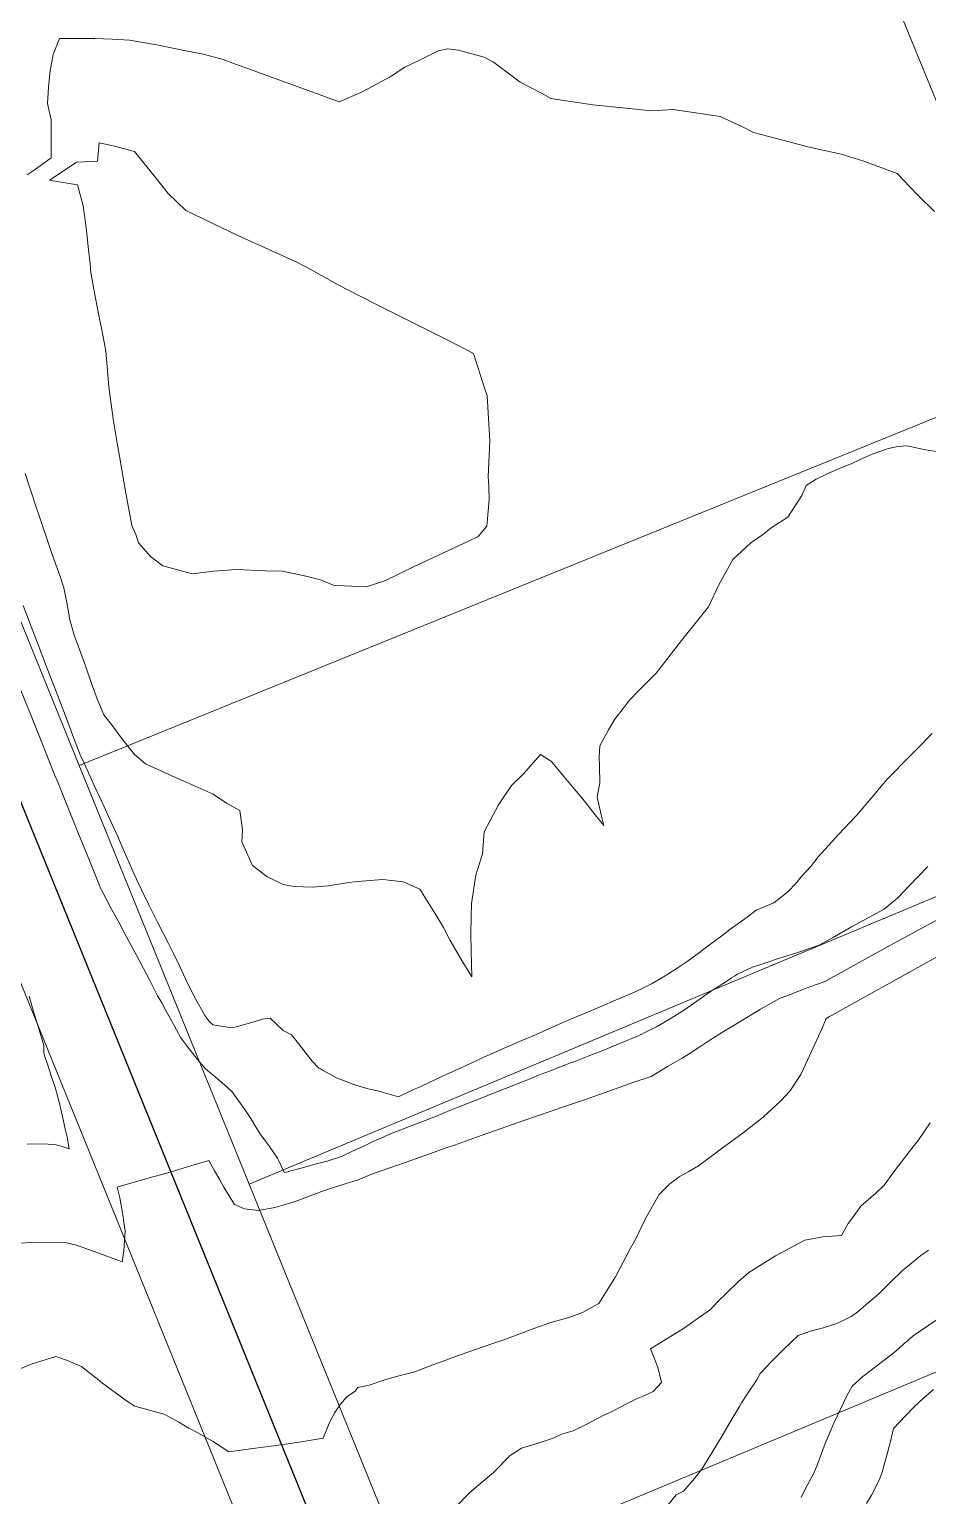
# Model space of a CAD drawing. Header units: inches. Extents: x 11351264 to 11356330, y 6702313 to 6706468.
# Drawn here: x 11351872.1 to 11352070.5, y 6704938.9 to 6705262.7 of the extents above; entities that cross this region are included whole.
import ezdxf

# ---------------------------------------------------------------- set-up
doc = ezdxf.new("R2010")
doc.units = ezdxf.units.IN
doc.header["$MEASUREMENT"] = 0
doc.layers.add('Shumate_Contours_clip1', color=7, linetype='Continuous', lineweight=0)
doc.layers.add('Shumate_Parcels_clip1', color=7, linetype='Continuous', lineweight=0)
doc.layers.add('Shumate_Streets_clip1', color=7, linetype='Continuous')

msp = doc.modelspace()

# ---------------------------------------------------------------- linework, layer by layer
at = {"layer": 'Shumate_Contours_clip1'}
for points, elevation in [([(11351871.61, 6705230.62), (11351872.91, 6705231.49), (11351875.01, 6705232.97), (11351876.9, 6705234.34), (11351876.9, 6705237.35), (11351876.9, 6705240.13), (11351876.88, 6705242.75), (11351876.09, 6705246.39), (11351876.31, 6705250), (11351876.67, 6705253.6), (11351877.37, 6705257.21), (11351878.75, 6705260.7), (11351882.63, 6705260.75), (11351886.55, 6705260.69), (11351890.41, 6705260.55), (11351894.24, 6705260.36), (11351900.23, 6705259.35), (11351906.32, 6705258.08), (11351910.56, 6705257.25), (11351914.88, 6705256.09), (11351917.63, 6705255.08), (11351920.92, 6705253.86), (11351926.96, 6705251.67), (11351931.5, 6705250.03), (11351936.1, 6705248.36), (11351940.5, 6705246.74), (11351945.3, 6705248.82), (11351947.99, 6705250.17), (11351951.76, 6705252.28), (11351955.01, 6705254.42), (11351958.27, 6705255.94), (11351962.43, 6705257.98), (11351964.53, 6705258.42), (11351966.92, 6705258.17), (11351972.59, 6705256.6), (11351974.64, 6705255.47), (11351980.51, 6705251.09), (11351985.36, 6705248.58), (11351987.27, 6705247.5), (11351996.53, 6705246.08), (11352003.83, 6705245.34), (11352005.95, 6705245.1), (11352009.54, 6705244.71), (11352014.28, 6705245.06), (11352024.71, 6705243.52), (11352029.79, 6705241.16), (11352032.07, 6705239.97), (11352038.79, 6705238.19), (11352044.05, 6705236.81), (11352051.4, 6705235.19), (11352056.19, 6705233.73), (11352063.81, 6705230.88), (11352066.65, 6705227.91), (11352068.32, 6705226.12), (11352072.01, 6705222.53)], 1452), ([(11352073.86, 6705169.26), (11352070.03, 6705169.85), (11352065.97, 6705170.78), (11352063.91, 6705170.59), (11352061.86, 6705170.17), (11352058.26, 6705168.95), (11352055.48, 6705167.68), (11352053.59, 6705166.82), (11352051.19, 6705165.85), (11352048.31, 6705164.55), (11352045.92, 6705163.4), (11352043.66, 6705161.99), (11352042.71, 6705159.78), (11352039.66, 6705155.02), (11352035.94, 6705152.64), (11352034.03, 6705151.07), (11352031.46, 6705149.31), (11352027.47, 6705145.66), (11352024.36, 6705140.03), (11352022.12, 6705135.23), (11352016.18, 6705127.78), (11352012.63, 6705123.24), (11352010.54, 6705120.55), (11352006.72, 6705116.74), (11352004.59, 6705114.54), (11352003.23, 6705112.77), (11352001.42, 6705110.4), (11352000.04, 6705108.04), (11351998.08, 6705104.53), (11351997.95, 6705102.06), (11351998.01, 6705100), (11351998.09, 6705096.37), (11351997.52, 6705093.14), (11351998.39, 6705089.26), (11351998.97, 6705086.95), (11351997.06, 6705089.26), (11351995.01, 6705091.93), (11351993.74, 6705093.5), (11351992.42, 6705095.03), (11351989.83, 6705098.14), (11351987.44, 6705101.06), (11351984.99, 6705102.56), (11351981.23, 6705098.32), (11351978.56, 6705095.73), (11351975.75, 6705091.51), (11351972.57, 6705085.51), (11351972.15, 6705080.66), (11351970.68, 6705075.95), (11351969.73, 6705069.66), (11351969.68, 6705066.77), (11351969.61, 6705063.06), (11351969.69, 6705059.11), (11351969.79, 6705056.34), (11351969.81, 6705053.48), (11351967.87, 6705056.73), (11351965.02, 6705061.53), (11351963.54, 6705064.36), (11351961.68, 6705067.59), (11351958.32, 6705072.88), (11351954.66, 6705074.44), (11351950.2, 6705074.99), (11351945.45, 6705074.61), (11351942.63, 6705074.32), (11351938.19, 6705073.56), (11351934.57, 6705073.31), (11351930.59, 6705073.41), (11351928.12, 6705073.86), (11351924.55, 6705075.67), (11351921.36, 6705078.09), (11351919.02, 6705083.3), (11351919.17, 6705085.98), (11351918.55, 6705090.2), (11351915.67, 6705091.85), (11351912.73, 6705093.82), (11351906.7, 6705096.49), (11351903.56, 6705097.89), (11351897.76, 6705100.51), (11351895.31, 6705102.6), (11351892.43, 6705106.18), (11351890.66, 6705108.62), (11351888.55, 6705111.35), (11351887.07, 6705114.9), (11351885.85, 6705118.31), (11351884.49, 6705122.17), (11351883.09, 6705126.03), (11351882.02, 6705128.93), (11351881.02, 6705132.31), (11351880.4, 6705136.15), (11351879.74, 6705139.41), (11351878.83, 6705142.11), (11351876.99, 6705147.21), (11351876.16, 6705149.67), (11351874.3, 6705155.06), (11351873.58, 6705157.2), (11351871.17, 6705164.64)], 1452), ([(11352071.53, 6705107.2), (11352068.08, 6705103.71), (11352065.05, 6705100.67), (11352063.16, 6705098.79), (11352061.61, 6705097.25), (11352060.22, 6705095.6), (11352058.66, 6705093.59), (11352054.76, 6705089.03), (11352050.85, 6705084.9), (11352046.35, 6705079.99), (11352044.64, 6705077.77), (11352042.53, 6705075.5), (11352041.51, 6705074.24), (11352039.55, 6705072.22), (11352036.55, 6705069.81), (11352032.67, 6705068.19), (11352030.36, 6705066.46), (11352028.57, 6705065.2), (11352026.79, 6705063.93), (11352025.02, 6705062.58), (11352023.41, 6705061.34), (11352021.77, 6705060.11), (11352020.11, 6705058.89), (11352017.43, 6705056.86), (11352015.19, 6705055.39), (11352012.9, 6705053.94), (11352009.67, 6705052.01), (11352008.95, 6705051.65), (11352008.22, 6705051.28), (11352007.48, 6705050.91), (11352005.12, 6705049.81), (11352001.53, 6705048.32), (11351998.55, 6705047.02), (11351993.26, 6705044.81), (11351990.29, 6705043.53), (11351987.17, 6705042.14), (11351983.87, 6705040.71), (11351980.9, 6705039.45), (11351977.61, 6705038.01), (11351975.2, 6705036.93), (11351972.51, 6705035.72), (11351967.44, 6705033.41), (11351964.98, 6705032.26), (11351962.39, 6705031.08), (11351958.41, 6705029.22), (11351957.33, 6705028.75), (11351956.81, 6705028.54), (11351953.64, 6705026.98), (11351949.01, 6705028.34), (11351946.92, 6705028.76), (11351944.2, 6705029.58), (11351939.94, 6705031.17), (11351936.88, 6705032.85), (11351936.38, 6705033.17), (11351936.14, 6705033.3), (11351936.03, 6705033.36), (11351934.55, 6705034.9), (11351933.03, 6705036.83), (11351931.52, 6705038.77), (11351929.97, 6705040.66), (11351928.16, 6705041.66), (11351925.25, 6705044.38), (11351923.51, 6705044.12), (11351922, 6705043.62), (11351917.77, 6705042.48), (11351916.72, 6705042.2), (11351912.59, 6705042.91), (11351911.75, 6705043.77), (11351910.88, 6705044.94), (11351908.7, 6705048.79), (11351908.42, 6705049.27), (11351906.61, 6705053.04), (11351905.3, 6705055.77), (11351903.9, 6705058.67), (11351902.85, 6705060.83), (11351900.39, 6705065.57), (11351898.52, 6705069.41), (11351896.9, 6705072.74), (11351895.24, 6705076.17), (11351892.52, 6705082.35), (11351891.61, 6705084.47), (11351889.54, 6705088.92), (11351887.92, 6705092.51), (11351886.44, 6705095.72), (11351884.26, 6705100.53), (11351883.33, 6705102.53), (11351881.88, 6705106.37), (11351880.07, 6705111.16), (11351878.23, 6705115.89), (11351875.79, 6705122.18), (11351873.97, 6705127.03), (11351872.52, 6705130.88), (11351870.74, 6705135.48)], 1450), ([(11352070.55, 6705077.86), (11352066.36, 6705073.51), (11352063.92, 6705070.94), (11352060.92, 6705068.42), (11352053.73, 6705064.54), (11352049.47, 6705062.09), (11352046.57, 6705060.48), (11352041.84, 6705058.9), (11352038.2, 6705057.75), (11352034.3, 6705056.42), (11352031.84, 6705055.6), (11352028.5, 6705054.07), (11352027.82, 6705053.66), (11352027.19, 6705053.24), (11352026.61, 6705052.85), (11352025.33, 6705052.03), (11352022.58, 6705050.23), (11352020.29, 6705048.65), (11352016.82, 6705046.24), (11352013.27, 6705043.97), (11352010.62, 6705042.45), (11352007.91, 6705041.1), (11352007.41, 6705040.85), (11352006.88, 6705040.58), (11352006.25, 6705040.33), (11352002.68, 6705038.83), (11351999.11, 6705037.39), (11351995.55, 6705035.98), (11351992.95, 6705034.96), (11351992.6, 6705034.82), (11351991.87, 6705034.55), (11351989.44, 6705033.61), (11351987.01, 6705032.69), (11351984.59, 6705031.75), (11351982.49, 6705030.92), (11351981.73, 6705030.63), (11351977.27, 6705028.85), (11351972.05, 6705026.77), (11351966.84, 6705024.68), (11351963.9, 6705023.53), (11351961.63, 6705022.6), (11351956.4, 6705020.57), (11351952.2, 6705018.96), (11351948.01, 6705017.1), (11351946.1, 6705016.19), (11351943.79, 6705015.17), (11351941.03, 6705013.85), (11351938.1, 6705012.89), (11351935.44, 6705012.2), (11351932.92, 6705011.48), (11351930.43, 6705010.81), (11351929.81, 6705010.62), (11351929.25, 6705010.45), (11351928.41, 6705010.28), (11351928.25, 6705010.62), (11351927.14, 6705013), (11351926.88, 6705013.43), (11351925.13, 6705015.99), (11351923.02, 6705018.93), (11351922.2, 6705020.22), (11351920.99, 6705022.22), (11351919.72, 6705024.19), (11351917.41, 6705027.39), (11351916.93, 6705028.02), (11351916.83, 6705028.17), (11351915.86, 6705029.07), (11351913.57, 6705031.03), (11351911, 6705033.2), (11351909.23, 6705035.23), (11351906.88, 6705038.23), (11351905.55, 6705040.01), (11351904.57, 6705041.77), (11351903.62, 6705043.59), (11351902.27, 6705046.06), (11351901.27, 6705047.88), (11351900.4, 6705049.27), (11351898.63, 6705052.85), (11351895.88, 6705058.02), (11351893.11, 6705063.17), (11351891.83, 6705065.55), (11351890.34, 6705068.31), (11351888.38, 6705071.94), (11351887.89, 6705072.95), (11351885.36, 6705079.21), (11351882.82, 6705085.47), (11351880.29, 6705091.72), (11351878.23, 6705096.85), (11351877.68, 6705098.1), (11351877.44, 6705098.7), (11351874.96, 6705104.91), (11351872.47, 6705111.12), (11351869.98, 6705117.32)], 1448), ([(11352078.95, 6705069.39), (11352070.07, 6705064.69), (11352066.12, 6705062.57), (11352062.14, 6705060.44), (11352055.36, 6705056.64), (11352047.79, 6705052.49), (11352043.09, 6705050.76), (11352040.38, 6705049.7), (11352037.79, 6705048.7), (11352033.62, 6705046.34), (11352028.85, 6705043.48), (11352025.21, 6705041.24), (11352022.43, 6705039.5), (11352019.97, 6705037.88), (11352017.81, 6705036.47), (11352016.3, 6705035.56), (11352013.06, 6705033.69), (11352009.43, 6705031.51), (11352004.97, 6705029.98), (11352002.41, 6705029.02), (11351998.02, 6705027.5), (11351994.69, 6705026.36), (11351992.05, 6705025.46), (11351989.41, 6705024.56), (11351987.37, 6705023.85), (11351981.34, 6705021.76), (11351976.1, 6705019.93), (11351970.86, 6705018.1), (11351966.02, 6705016.33), (11351963.74, 6705015.55), (11351960.68, 6705014.45), (11351958.45, 6705013.69), (11351955.34, 6705012.57), (11351953.16, 6705011.83), (11351950.01, 6705010.69), (11351947.87, 6705009.96), (11351944.73, 6705008.68), (11351941.82, 6705007.76), (11351939.5, 6705007.02), (11351936.87, 6705006.14), (11351933.9, 6705005.07), (11351931.02, 6705003.98), (11351928.9, 6705003.28), (11351926.33, 6705002.54), (11351922.69, 6705001.87), (11351919.63, 6705002.26), (11351917.44, 6705003.2), (11351915.14, 6705006.87), (11351914.13, 6705008.65), (11351913, 6705010.66), (11351911.73, 6705012.91), (11351907.78, 6705011.72), (11351904.18, 6705010.65), (11351901.65, 6705009.92), (11351899.1, 6705009.24), (11351896.56, 6705008.54), (11351892.15, 6705007.23), (11351891.52, 6705007.05), (11351892.05, 6705004.66), (11351892.53, 6705002.17), (11351892.87, 6705000), (11351892.91, 6704999.73), (11351893.23, 6704997.32), (11351892.97, 6704992.96), (11351892.56, 6704990.53), (11351889.19, 6704991.8), (11351886.39, 6704992.82), (11351882.5, 6704994.23), (11351880.28, 6704994.74), (11351872.32, 6704994.83), (11351865.32, 6704994.36)], 1446), ([(11352075.14, 6705059.29), (11352066.37, 6705054.47), (11352062.41, 6705052.26), (11352057.62, 6705049.62), (11352049.29, 6705044.96), (11352048.97, 6705044.78), (11352048.8, 6705044.71), (11352048.13, 6705044.31), (11352047.18, 6705042.17), (11352043.98, 6705035.11), (11352042.49, 6705031.89), (11352040.06, 6705028.21), (11352038.09, 6705026.1), (11352034.15, 6705022.48), (11352029.77, 6705019.01), (11352025.14, 6705015.64), (11352019.88, 6705011.74), (11352017.74, 6705010.51), (11352015.61, 6705009.29), (11352013.55, 6705007.79), (11352011.78, 6705006), (11352011.22, 6705005.45), (11352008.13, 6705000.01), (11352008.13, 6705000), (11352005.97, 6704995.47), (11352004.9, 6704993.59), (11352001.57, 6704987.27), (11351997.86, 6704981.32), (11351994.31, 6704979.4), (11351991.23, 6704978.28), (11351987.25, 6704977.15), (11351983.49, 6704975.85), (11351980.18, 6704974.59), (11351977.11, 6704973.42), (11351974.49, 6704972.5), (11351972.58, 6704971.84), (11351967.25, 6704970.03), (11351963.5, 6704968.61), (11351961.25, 6704967.8), (11351957.26, 6704966.29), (11351954.01, 6704965.46), (11351950.65, 6704964.49), (11351947.16, 6704963.35), (11351944.63, 6704962.83), (11351944.07, 6704961.97), (11351942.19, 6704960.72), (11351940.85, 6704959.14), (11351939.57, 6704957.3), (11351938.5, 6704955.19), (11351936.99, 6704951.6), (11351931.26, 6704950.69), (11351925.99, 6704949.9), (11351921.44, 6704949.3), (11351916.19, 6704948.62), (11351912.57, 6704950.92), (11351909.33, 6704952.77), (11351907.32, 6704953.79), (11351905.08, 6704955.13), (11351901.88, 6704956.88), (11351895.42, 6704958.66), (11351893.54, 6704959.86), (11351888.52, 6704963.52), (11351883.63, 6704967.44), (11351880.28, 6704968.87), (11351877.93, 6704969.66), (11351872.69, 6704968.02), (11351868.61, 6704966.33)], 1444), ([(11351872.04, 6705049.19), (11351873.15, 6705045.36), (11351874.04, 6705042.49), (11351875.31, 6705038.33), (11351875.29, 6705036.74), (11351875.53, 6705035.93), (11351876.16, 6705034.01), (11351877.01, 6705031.41), (11351877.85, 6705028.8), (11351878.63, 6705026.13), (11351879.41, 6705022.74), (11351880.03, 6705019.82), (11351880.43, 6705018.09), (11351880.86, 6705015.51), (11351879.09, 6705016.1), (11351877.69, 6705016.49), (11351874.77, 6705016.58), (11351871.64, 6705016.55)], 1448), ([(11352071.08, 6705021.25), (11352068.39, 6705017.37), (11352066.41, 6705014.83), (11352063.01, 6705010.44), (11352060.9, 6705007.46), (11352059.08, 6705005.71), (11352055.75, 6705002.84), (11352053.67, 6705000), (11352052.98, 6704999.05), (11352051.51, 6704996.35), (11352047.34, 6704996.09), (11352043.39, 6704995.35), (11352036.88, 6704991.88), (11352030.99, 6704988.17), (11352028.76, 6704986.22), (11352026.25, 6704983.78), (11352024.09, 6704981.71), (11352022.56, 6704980.01), (11352016.4, 6704975.66), (11352009.29, 6704971.36), (11352010.95, 6704967.3), (11352011.69, 6704963.89), (11352009.88, 6704961.94), (11352008.07, 6704961.04), (11352006.21, 6704960.3), (11352003.85, 6704959.09), (11352002.61, 6704958.47), (11352000.81, 6704957.53), (11351998.99, 6704956.67), (11351996.31, 6704955.27), (11351995.41, 6704954.77), (11351992.24, 6704953.25), (11351989.67, 6704952.5), (11351987.77, 6704951.64), (11351984.47, 6704950.51), (11351980.78, 6704949.38), (11351978.33, 6704947.81), (11351974.63, 6704944.06), (11351969.37, 6704939.61), (11351966.29, 6704936.42)], 1442), ([(11352070.73, 6704993.16), (11352068.98, 6704991.94), (11352066.48, 6704989.88), (11352064.92, 6704988.55), (11352062.31, 6704986.04), (11352059.74, 6704983.49), (11352056.86, 6704981.09), (11352055.12, 6704979.53), (11352053.62, 6704978.49), (11352052.15, 6704977.75), (11352050.44, 6704976.92), (11352047.22, 6704975.94), (11352044.88, 6704975.31), (11352041.93, 6704974.32), (11352040.27, 6704972.77), (11352038.64, 6704971.17), (11352036.06, 6704968.56), (11352033.54, 6704965.89), (11352032.76, 6704964.5), (11352030.77, 6704961.57), (11352029.39, 6704959.4), (11352028.94, 6704958.63), (11352027.28, 6704955.83), (11352025.09, 6704952.11), (11352022.88, 6704948.41), (11352020.6, 6704944.75), (11352019.03, 6704942.72), (11352016.56, 6704939.92), (11352014.96, 6704939.07), (11352012, 6704935.41)], 1440), ([(11352072.41, 6704977.68), (11352067.3, 6704974.2), (11352065.17, 6704972.36), (11352063.5, 6704970.82), (11352061.17, 6704969.08), (11352058.05, 6704966.6), (11352056.17, 6704965.23), (11352053.82, 6704963.09), (11352052.68, 6704960.99), (11352049.81, 6704954.94), (11352047.9, 6704950.4), (11352046.1, 6704945.67), (11352045.36, 6704943.85), (11352043.63, 6704940.62), (11352042.59, 6704938.49)], 1438), ([(11352071.78, 6704962.38), (11352069.69, 6704960.52), (11352067.56, 6704958.51), (11352065.59, 6704956.52), (11352062.99, 6704953.75), (11352062.27, 6704950.59), (11352061.51, 6704947.87), (11352060.44, 6704944.12), (11352059.8, 6704942.32), (11352058.08, 6704939.01), (11352057.02, 6704937.16)], 1436)]:
    msp.add_lwpolyline(points, dxfattribs=dict(at, elevation=elevation))
at = {"layer": 'Shumate_Contours_clip1', "elevation": 1454}
msp.add_lwpolyline([(11351876.57, 6705229.45), (11351876.94, 6705229.68), (11351877.17, 6705229.84), (11351879.77, 6705231.55), (11351882.52, 6705233.4), (11351887.14, 6705233.66), (11351887.53, 6705237.69), (11351890.58, 6705237), (11351895.32, 6705235.74), (11351900.28, 6705229.63), (11351902.73, 6705226.46), (11351906.63, 6705222.71), (11351918.13, 6705217.24), (11351921.87, 6705215.54), (11351931.19, 6705211.35), (11351934.1, 6705209.77), (11351940.33, 6705206.35), (11351944.69, 6705204.01), (11351949.78, 6705201.45), (11351960.09, 6705196.33), (11351964.84, 6705193.92), (11351970.21, 6705191.13), (11351972.29, 6705184.69), (11351973.2, 6705181.77), (11351973.77, 6705171.9), (11351973.47, 6705163.88), (11351973.6, 6705161.88), (11351973.68, 6705158.81), (11351973.17, 6705153.01), (11351971.26, 6705150.73), (11351969.07, 6705149.71), (11351961.38, 6705146.12), (11351956.91, 6705144.04), (11351953.61, 6705142.4), (11351950.74, 6705141.05), (11351946.55, 6705139.59), (11351941.62, 6705139.81), (11351939.41, 6705139.9), (11351936.42, 6705141.17), (11351932.55, 6705142.1), (11351927.92, 6705143.11), (11351924.28, 6705143.15), (11351917.83, 6705143.47), (11351912.85, 6705143.09), (11351908.06, 6705142.49), (11351901.6, 6705144.29), (11351898.94, 6705146.27), (11351896.17, 6705149.36), (11351895.58, 6705151.19), (11351894.76, 6705153.19), (11351893.23, 6705161.12), (11351892.03, 6705168.5), (11351891.47, 6705171.37), (11351890.65, 6705176.2), (11351889.62, 6705183.75), (11351889.4, 6705186.49), (11351888.96, 6705191.69), (11351888.15, 6705195.99), (11351887.3, 6705200.26), (11351886.48, 6705204.55), (11351885.96, 6705207.42), (11351885.69, 6705209.03), (11351885.58, 6705209.78), (11351885.54, 6705211.09), (11351885.15, 6705213.96), (11351884.9, 6705216.26), (11351884.65, 6705218.91), (11351883.98, 6705223.78), (11351882.76, 6705228.38), (11351880.48, 6705228.74), (11351877.27, 6705229.29)], close=True, dxfattribs=at)
at = {"layer": 'Shumate_Parcels_clip1'}
for points in [[(11352047, 6705309), (11352097, 6705187), (11351883.09, 6705100.19), (11351846, 6705191.5), (11351810.81, 6705285.29), (11352022, 6705369)], [(11352238.24, 6705296.26), (11352097, 6705187), (11352047, 6705309), (11352185.98, 6705369.05), (11352186, 6705369), (11352199, 6705337), (11352222, 6705304)], [(11352134, 6705097), (11351920.65, 6705007.69), (11351883.09, 6705100.19), (11352097, 6705187)], [(11352156, 6705044), (11352171, 6705007.5), (11351957.1, 6704917.96), (11351920.65, 6705007.69), (11352134, 6705097)], [(11351922.09, 6704924.2), (11351655, 6704826), (11351600, 6704972.5), (11351864.92, 6705064.97)], [(11352209.39, 6704913.64), (11352209, 6704913.5), (11351996.33, 6704821.64), (11351965, 6704898.5), (11351957.1, 6704917.96), (11352171, 6705007.5)]]:
    msp.add_lwpolyline(points, close=True, dxfattribs=at)
at = {"layer": 'Shumate_Streets_clip1', "color": 4}
msp.add_lwpolyline([(11351264.41, 6705966.2), (11351426, 6705829.5), (11351545, 6705736.5), (11351611, 6705677.5), (11351625, 6705663), (11351638, 6705647.5), (11351650, 6705631.5), (11351662, 6705615), (11351672, 6705598), (11351682, 6705580), (11351691, 6705562), (11351698, 6705543.5), (11351705, 6705524.5), (11351832, 6705186), (11351951, 6704893), (11351989, 6704801)], dxfattribs=at)

doc.saveas('drawing.dxf')
